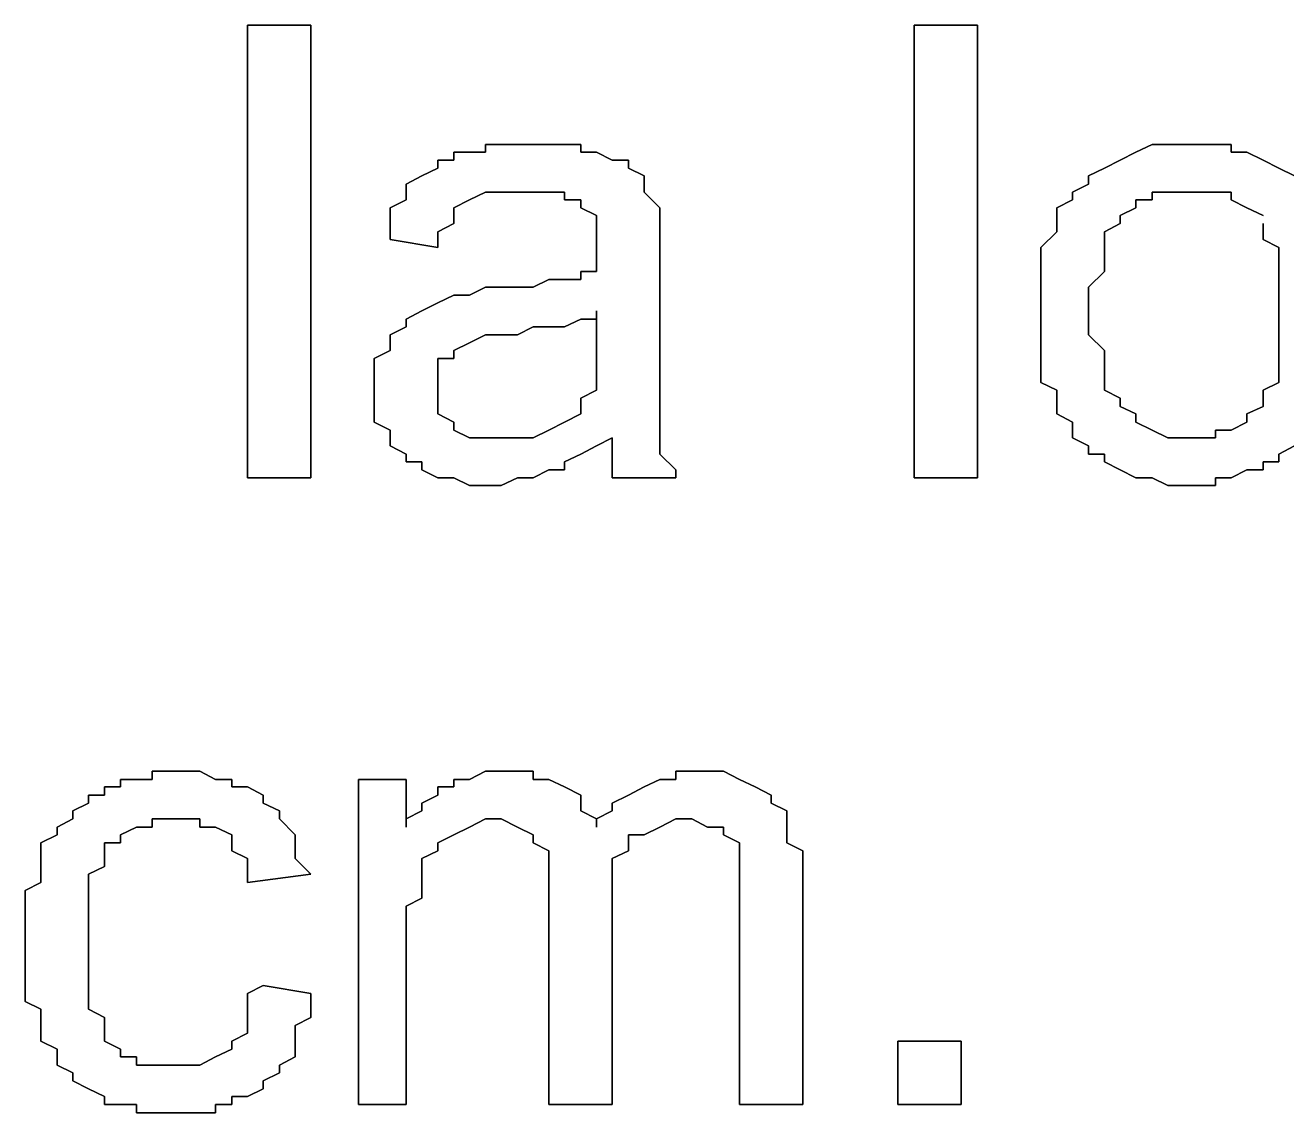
# Model space of a CAD drawing. Header units: metres. Extents: x 2.9 to 42.8, y 1.7 to 28.7.
# Drawn here: x 39.7263 to 40.0067, y 17.3972 to 17.6389 of the extents above; entities that cross this region are included whole.
import ezdxf

# ---------------------------------------------------------------- set-up
doc = ezdxf.new("R2010")
doc.units = ezdxf.units.M
doc.layers.add('GRIS', color=8, linetype='Continuous')

msp = doc.modelspace()

# ---------------------------------------------------------------- linework, layer by layer
at = {"layer": 'GRIS', "lineweight": -3}
for points in [[(39.7898, 17.6389), (39.7757, 17.6389), (39.7898, 17.6389)], [(39.7757, 17.6389), (39.7757, 17.5383), (39.7757, 17.6389)], [(39.7898, 17.5383), (39.7898, 17.6389), (39.7898, 17.5383)], [(39.938, 17.6389), (39.9239, 17.6389), (39.938, 17.6389)], [(39.9239, 17.6389), (39.9239, 17.5383), (39.9239, 17.6389)], [(39.938, 17.5383), (39.938, 17.6389), (39.938, 17.5383)], [(39.8321, 17.6124), (39.8286, 17.6124), (39.8321, 17.6124)], [(39.8286, 17.6124), (39.8286, 17.6107), (39.8286, 17.6124)], [(39.8357, 17.6124), (39.8321, 17.6124), (39.8357, 17.6124)], [(39.8392, 17.6124), (39.8357, 17.6124), (39.8392, 17.6124)], [(39.8427, 17.6124), (39.8392, 17.6124), (39.8427, 17.6124)], [(39.8462, 17.6124), (39.8427, 17.6124), (39.8462, 17.6124)], [(39.8498, 17.6124), (39.8462, 17.6124), (39.8498, 17.6124)], [(39.8498, 17.6107), (39.8498, 17.6124), (39.8498, 17.6107)], [(39.9768, 17.6124), (39.9732, 17.6107), (39.9768, 17.6124)], [(39.9803, 17.6124), (39.9768, 17.6124), (39.9803, 17.6124)], [(39.9838, 17.6124), (39.9803, 17.6124), (39.9838, 17.6124)], [(39.9874, 17.6124), (39.9838, 17.6124), (39.9874, 17.6124)], [(39.9909, 17.6124), (39.9874, 17.6124), (39.9909, 17.6124)], [(39.9944, 17.6124), (39.9909, 17.6124), (39.9944, 17.6124)], [(39.9944, 17.6107), (39.9944, 17.6124), (39.9944, 17.6107)], [(39.8251, 17.6107), (39.8216, 17.6107), (39.8251, 17.6107)], [(39.8216, 17.6107), (39.8216, 17.6089), (39.8216, 17.6107)], [(39.8286, 17.6107), (39.8251, 17.6107), (39.8286, 17.6107)], [(39.8533, 17.6107), (39.8498, 17.6107), (39.8533, 17.6107)], [(39.8568, 17.6089), (39.8533, 17.6107), (39.8568, 17.6089)], [(39.9732, 17.6107), (39.9697, 17.6089), (39.9732, 17.6107)], [(39.9979, 17.6107), (39.9944, 17.6107), (39.9979, 17.6107)], [(40.0015, 17.6089), (39.9979, 17.6107), (40.0015, 17.6089)], [(39.818, 17.6071), (39.8145, 17.6054), (39.818, 17.6071)], [(39.8216, 17.6089), (39.818, 17.6089), (39.8216, 17.6089)], [(39.818, 17.6089), (39.818, 17.6071), (39.818, 17.6089)], [(39.8604, 17.6089), (39.8568, 17.6089), (39.8604, 17.6089)], [(39.8604, 17.6071), (39.8604, 17.6089), (39.8604, 17.6071)], [(39.8639, 17.6054), (39.8604, 17.6071), (39.8639, 17.6054)], [(39.9662, 17.6071), (39.9627, 17.6054), (39.9662, 17.6071)], [(39.9697, 17.6089), (39.9662, 17.6071), (39.9697, 17.6089)], [(40.005, 17.6071), (40.0015, 17.6089), (40.005, 17.6071)], [(40.0085, 17.6054), (40.005, 17.6071), (40.0085, 17.6054)], [(39.8145, 17.6054), (39.811, 17.6036), (39.8145, 17.6054)], [(39.8639, 17.6036), (39.8639, 17.6054), (39.8639, 17.6036)], [(39.9627, 17.6054), (39.9627, 17.6036), (39.9627, 17.6054)], [(39.811, 17.6036), (39.811, 17.6018), (39.811, 17.6036)], [(39.811, 17.6018), (39.811, 17.6001), (39.811, 17.6018)], [(39.8251, 17.6001), (39.8286, 17.6018), (39.8251, 17.6001)], [(39.8286, 17.6018), (39.8321, 17.6018), (39.8286, 17.6018)], [(39.8321, 17.6018), (39.8357, 17.6018), (39.8321, 17.6018)], [(39.8357, 17.6018), (39.8392, 17.6018), (39.8357, 17.6018)], [(39.8392, 17.6018), (39.8427, 17.6018), (39.8392, 17.6018)], [(39.8427, 17.6018), (39.8462, 17.6018), (39.8427, 17.6018)], [(39.8462, 17.6018), (39.8462, 17.6001), (39.8462, 17.6018)], [(39.8639, 17.6018), (39.8639, 17.6036), (39.8639, 17.6018)], [(39.8674, 17.5983), (39.8639, 17.6018), (39.8674, 17.5983)], [(39.9627, 17.6036), (39.9591, 17.6018), (39.9627, 17.6036)], [(39.9591, 17.6018), (39.9591, 17.6001), (39.9591, 17.6018)], [(39.9768, 17.6001), (39.9768, 17.6018), (39.9768, 17.6001)], [(39.9768, 17.6018), (39.9803, 17.6018), (39.9768, 17.6018)], [(39.9803, 17.6018), (39.9838, 17.6018), (39.9803, 17.6018)], [(39.9838, 17.6018), (39.9874, 17.6018), (39.9838, 17.6018)], [(39.9874, 17.6018), (39.9909, 17.6018), (39.9874, 17.6018)], [(39.9909, 17.6018), (39.9944, 17.6018), (39.9909, 17.6018)], [(39.9944, 17.6018), (39.9944, 17.6001), (39.9944, 17.6018)], [(39.811, 17.6001), (39.8074, 17.5983), (39.811, 17.6001)], [(39.8074, 17.5983), (39.8074, 17.5948), (39.8074, 17.5983)], [(39.8216, 17.5983), (39.8251, 17.6001), (39.8216, 17.5983)], [(39.8216, 17.5966), (39.8216, 17.5983), (39.8216, 17.5966)], [(39.8462, 17.6001), (39.8498, 17.6001), (39.8462, 17.6001)], [(39.8498, 17.6001), (39.8498, 17.5983), (39.8498, 17.6001)], [(39.8498, 17.5983), (39.8533, 17.5966), (39.8498, 17.5983)], [(39.8674, 17.5966), (39.8674, 17.5983), (39.8674, 17.5966)], [(39.9591, 17.6001), (39.9556, 17.5983), (39.9591, 17.6001)], [(39.9556, 17.5983), (39.9556, 17.5966), (39.9556, 17.5983)], [(39.9697, 17.5966), (39.9732, 17.5983), (39.9697, 17.5966)], [(39.9732, 17.5983), (39.9732, 17.6001), (39.9732, 17.5983)], [(39.9732, 17.6001), (39.9768, 17.6001), (39.9732, 17.6001)], [(39.9944, 17.6001), (39.9979, 17.5983), (39.9944, 17.6001)], [(39.9979, 17.5983), (40.0015, 17.5966), (39.9979, 17.5983)], [(39.8216, 17.5948), (39.8216, 17.5966), (39.8216, 17.5948)], [(39.8533, 17.5966), (39.8533, 17.5948), (39.8533, 17.5966)], [(39.8674, 17.5948), (39.8674, 17.5966), (39.8674, 17.5948)], [(39.9556, 17.5966), (39.9556, 17.5948), (39.9556, 17.5966)], [(39.9697, 17.5948), (39.9697, 17.5966), (39.9697, 17.5948)], [(39.8074, 17.5948), (39.8074, 17.593), (39.8074, 17.5948)], [(39.8074, 17.593), (39.8074, 17.5913), (39.8074, 17.593)], [(39.818, 17.593), (39.8216, 17.5948), (39.818, 17.593)], [(39.818, 17.5895), (39.818, 17.593), (39.818, 17.5895)], [(39.8533, 17.5948), (39.8533, 17.593), (39.8533, 17.5948)], [(39.8533, 17.593), (39.8533, 17.5913), (39.8533, 17.593)], [(39.8674, 17.593), (39.8674, 17.5948), (39.8674, 17.593)], [(39.8674, 17.5913), (39.8674, 17.593), (39.8674, 17.5913)], [(39.9556, 17.593), (39.9521, 17.5895), (39.9556, 17.593)], [(39.9556, 17.5948), (39.9556, 17.593), (39.9556, 17.5948)], [(39.9662, 17.593), (39.9697, 17.5948), (39.9662, 17.593)], [(39.9662, 17.5913), (39.9662, 17.593), (39.9662, 17.5913)], [(40.0015, 17.5948), (40.0015, 17.593), (40.0015, 17.5948)], [(40.0015, 17.593), (40.0015, 17.5913), (40.0015, 17.593)], [(39.8074, 17.5913), (39.818, 17.5895), (39.8074, 17.5913)], [(39.8533, 17.5913), (39.8533, 17.5877), (39.8533, 17.5913)], [(39.8674, 17.5877), (39.8674, 17.5913), (39.8674, 17.5877)], [(39.9662, 17.5877), (39.9662, 17.5913), (39.9662, 17.5877)], [(40.0015, 17.5913), (40.005, 17.5895), (40.0015, 17.5913)], [(39.8533, 17.5877), (39.8533, 17.5842), (39.8533, 17.5877)], [(39.8674, 17.586), (39.8674, 17.5877), (39.8674, 17.586)], [(39.9521, 17.5895), (39.9521, 17.5877), (39.9521, 17.5895)], [(39.9521, 17.5877), (39.9521, 17.586), (39.9521, 17.5877)], [(39.9662, 17.586), (39.9662, 17.5877), (39.9662, 17.586)], [(40.005, 17.5895), (40.005, 17.5877), (40.005, 17.5895)], [(40.005, 17.5877), (40.005, 17.586), (40.005, 17.5877)], [(39.8674, 17.5683), (39.8674, 17.586), (39.8674, 17.5683)], [(39.9521, 17.586), (39.9521, 17.5824), (39.9521, 17.586)], [(39.9662, 17.5842), (39.9662, 17.586), (39.9662, 17.5842)], [(40.005, 17.586), (40.005, 17.5842), (40.005, 17.586)], [(39.8427, 17.5824), (39.8392, 17.5807), (39.8427, 17.5824)], [(39.8462, 17.5824), (39.8427, 17.5824), (39.8462, 17.5824)], [(39.8498, 17.5824), (39.8462, 17.5824), (39.8498, 17.5824)], [(39.8533, 17.5842), (39.8498, 17.5842), (39.8533, 17.5842)], [(39.8498, 17.5842), (39.8498, 17.5824), (39.8498, 17.5842)], [(39.9521, 17.5824), (39.9521, 17.5807), (39.9521, 17.5824)], [(39.9627, 17.5807), (39.9662, 17.5842), (39.9627, 17.5807)], [(40.005, 17.5842), (40.005, 17.5807), (40.005, 17.5842)], [(39.8216, 17.5789), (39.818, 17.5772), (39.8216, 17.5789)], [(39.8251, 17.5789), (39.8216, 17.5789), (39.8251, 17.5789)], [(39.8286, 17.5807), (39.8251, 17.5789), (39.8286, 17.5807)], [(39.8321, 17.5807), (39.8286, 17.5807), (39.8321, 17.5807)], [(39.8357, 17.5807), (39.8321, 17.5807), (39.8357, 17.5807)], [(39.8392, 17.5807), (39.8357, 17.5807), (39.8392, 17.5807)], [(39.9521, 17.5807), (39.9521, 17.5772), (39.9521, 17.5807)], [(39.9627, 17.5789), (39.9627, 17.5807), (39.9627, 17.5789)], [(39.9627, 17.5754), (39.9627, 17.5789), (39.9627, 17.5754)], [(40.005, 17.5807), (40.005, 17.5789), (40.005, 17.5807)], [(40.005, 17.5789), (40.005, 17.5754), (40.005, 17.5789)], [(39.818, 17.5772), (39.8145, 17.5754), (39.818, 17.5772)], [(39.9521, 17.5772), (39.9521, 17.5754), (39.9521, 17.5772)], [(39.8145, 17.5754), (39.811, 17.5736), (39.8145, 17.5754)], [(39.811, 17.5736), (39.811, 17.5719), (39.811, 17.5736)], [(39.8462, 17.5719), (39.8498, 17.5736), (39.8462, 17.5719)], [(39.8498, 17.5736), (39.8533, 17.5736), (39.8498, 17.5736)], [(39.8533, 17.5754), (39.8533, 17.5701), (39.8533, 17.5754)], [(39.8533, 17.5736), (39.8533, 17.5754), (39.8533, 17.5736)], [(39.9521, 17.5754), (39.9521, 17.5719), (39.9521, 17.5754)], [(39.9627, 17.5719), (39.9627, 17.5754), (39.9627, 17.5719)], [(40.005, 17.5754), (40.005, 17.5736), (40.005, 17.5754)], [(40.005, 17.5736), (40.005, 17.5719), (40.005, 17.5736)], [(39.811, 17.5719), (39.8074, 17.5701), (39.811, 17.5719)], [(39.8357, 17.5701), (39.8392, 17.5719), (39.8357, 17.5701)], [(39.8392, 17.5719), (39.8427, 17.5719), (39.8392, 17.5719)], [(39.8427, 17.5719), (39.8462, 17.5719), (39.8427, 17.5719)], [(39.9521, 17.5719), (39.9521, 17.5701), (39.9521, 17.5719)], [(39.9627, 17.5701), (39.9627, 17.5719), (39.9627, 17.5701)], [(40.005, 17.5719), (40.005, 17.5683), (40.005, 17.5719)], [(39.8074, 17.5701), (39.8074, 17.5683), (39.8074, 17.5701)], [(39.8074, 17.5683), (39.8074, 17.5666), (39.8074, 17.5683)], [(39.8216, 17.5666), (39.8251, 17.5683), (39.8216, 17.5666)], [(39.8251, 17.5683), (39.8286, 17.5701), (39.8251, 17.5683)], [(39.8286, 17.5701), (39.8321, 17.5701), (39.8286, 17.5701)], [(39.8321, 17.5701), (39.8357, 17.5701), (39.8321, 17.5701)], [(39.8533, 17.5701), (39.8533, 17.5666), (39.8533, 17.5701)], [(39.8674, 17.5648), (39.8674, 17.5683), (39.8674, 17.5648)], [(39.9521, 17.5701), (39.9521, 17.5666), (39.9521, 17.5701)], [(39.9662, 17.5666), (39.9627, 17.5701), (39.9662, 17.5666)], [(40.005, 17.5683), (40.005, 17.5666), (40.005, 17.5683)], [(39.8074, 17.5666), (39.8039, 17.5648), (39.8074, 17.5666)], [(39.8039, 17.5648), (39.8039, 17.563), (39.8039, 17.5648)], [(39.818, 17.5613), (39.818, 17.5648), (39.818, 17.5613)], [(39.818, 17.5648), (39.8216, 17.5648), (39.818, 17.5648)], [(39.8216, 17.5648), (39.8216, 17.5666), (39.8216, 17.5648)], [(39.8533, 17.5666), (39.8533, 17.5648), (39.8533, 17.5666)], [(39.8533, 17.5648), (39.8533, 17.5613), (39.8533, 17.5648)], [(39.8674, 17.5613), (39.8674, 17.5648), (39.8674, 17.5613)], [(39.9521, 17.5666), (39.9521, 17.5648), (39.9521, 17.5666)], [(39.9521, 17.5648), (39.9521, 17.563), (39.9521, 17.5648)], [(39.9662, 17.5648), (39.9662, 17.5666), (39.9662, 17.5648)], [(39.9662, 17.5613), (39.9662, 17.5648), (39.9662, 17.5613)], [(40.005, 17.5666), (40.005, 17.563), (40.005, 17.5666)], [(39.8039, 17.563), (39.8039, 17.5595), (39.8039, 17.563)], [(39.9521, 17.563), (39.9521, 17.5595), (39.9521, 17.563)], [(40.005, 17.563), (40.005, 17.5613), (40.005, 17.563)], [(39.8039, 17.5595), (39.8039, 17.5578), (39.8039, 17.5595)], [(39.818, 17.5595), (39.818, 17.5613), (39.818, 17.5595)], [(39.818, 17.5578), (39.818, 17.5595), (39.818, 17.5578)], [(39.8533, 17.5613), (39.8533, 17.5595), (39.8533, 17.5613)], [(39.8533, 17.5595), (39.8533, 17.5578), (39.8533, 17.5595)], [(39.8674, 17.5595), (39.8674, 17.5613), (39.8674, 17.5595)], [(39.8674, 17.556), (39.8674, 17.5595), (39.8674, 17.556)], [(39.9521, 17.5595), (39.9556, 17.5578), (39.9521, 17.5595)], [(39.9662, 17.5595), (39.9662, 17.5613), (39.9662, 17.5595)], [(39.9662, 17.5578), (39.9662, 17.5595), (39.9662, 17.5578)], [(40.005, 17.5595), (40.0015, 17.5578), (40.005, 17.5595)], [(40.005, 17.5613), (40.005, 17.5595), (40.005, 17.5613)], [(39.8039, 17.5578), (39.8039, 17.5542), (39.8039, 17.5578)], [(39.818, 17.556), (39.818, 17.5578), (39.818, 17.556)], [(39.8533, 17.5578), (39.8498, 17.556), (39.8533, 17.5578)], [(39.9556, 17.5578), (39.9556, 17.556), (39.9556, 17.5578)], [(39.9697, 17.556), (39.9662, 17.5578), (39.9697, 17.556)], [(40.0015, 17.5578), (40.0015, 17.556), (40.0015, 17.5578)], [(39.8039, 17.5542), (39.8039, 17.5525), (39.8039, 17.5542)], [(39.818, 17.5542), (39.818, 17.556), (39.818, 17.5542)], [(39.818, 17.5525), (39.818, 17.5542), (39.818, 17.5525)], [(39.8498, 17.556), (39.8498, 17.5542), (39.8498, 17.556)], [(39.8498, 17.5542), (39.8498, 17.5525), (39.8498, 17.5542)], [(39.8674, 17.5542), (39.8674, 17.556), (39.8674, 17.5542)], [(39.8674, 17.5525), (39.8674, 17.5542), (39.8674, 17.5525)], [(39.9556, 17.556), (39.9556, 17.5542), (39.9556, 17.556)], [(39.9556, 17.5542), (39.9556, 17.5525), (39.9556, 17.5542)], [(39.9697, 17.5542), (39.9697, 17.556), (39.9697, 17.5542)], [(39.9732, 17.5525), (39.9697, 17.5542), (39.9732, 17.5525)], [(40.0015, 17.5542), (39.9979, 17.5525), (40.0015, 17.5542)], [(40.0015, 17.556), (40.0015, 17.5542), (40.0015, 17.556)], [(39.8039, 17.5525), (39.8039, 17.5507), (39.8039, 17.5525)], [(39.8039, 17.5507), (39.8074, 17.5489), (39.8039, 17.5507)], [(39.8216, 17.5507), (39.818, 17.5525), (39.8216, 17.5507)], [(39.8216, 17.5489), (39.8216, 17.5507), (39.8216, 17.5489)], [(39.8462, 17.5507), (39.8427, 17.5489), (39.8462, 17.5507)], [(39.8498, 17.5525), (39.8462, 17.5507), (39.8498, 17.5525)], [(39.8674, 17.5507), (39.8674, 17.5525), (39.8674, 17.5507)], [(39.8674, 17.5489), (39.8674, 17.5507), (39.8674, 17.5489)], [(39.9556, 17.5525), (39.9591, 17.5507), (39.9556, 17.5525)], [(39.9591, 17.5507), (39.9591, 17.5489), (39.9591, 17.5507)], [(39.9732, 17.5507), (39.9732, 17.5525), (39.9732, 17.5507)], [(39.9768, 17.5489), (39.9732, 17.5507), (39.9768, 17.5489)], [(39.9979, 17.5507), (39.9944, 17.5489), (39.9979, 17.5507)], [(39.9979, 17.5525), (39.9979, 17.5507), (39.9979, 17.5525)], [(39.8074, 17.5489), (39.8074, 17.5472), (39.8074, 17.5489)], [(39.8251, 17.5472), (39.8216, 17.5489), (39.8251, 17.5472)], [(39.8427, 17.5489), (39.8392, 17.5472), (39.8427, 17.5489)], [(39.8674, 17.5472), (39.8674, 17.5489), (39.8674, 17.5472)], [(39.9591, 17.5489), (39.9591, 17.5472), (39.9591, 17.5489)], [(39.9803, 17.5472), (39.9768, 17.5489), (39.9803, 17.5472)], [(39.9944, 17.5489), (39.9909, 17.5489), (39.9944, 17.5489)], [(39.9909, 17.5489), (39.9909, 17.5472), (39.9909, 17.5489)], [(39.8074, 17.5472), (39.8074, 17.5454), (39.8074, 17.5472)], [(39.8074, 17.5454), (39.811, 17.5436), (39.8074, 17.5454)], [(39.8286, 17.5472), (39.8251, 17.5472), (39.8286, 17.5472)], [(39.8321, 17.5472), (39.8286, 17.5472), (39.8321, 17.5472)], [(39.8357, 17.5472), (39.8321, 17.5472), (39.8357, 17.5472)], [(39.8392, 17.5472), (39.8357, 17.5472), (39.8392, 17.5472)], [(39.8498, 17.5436), (39.8533, 17.5454), (39.8498, 17.5436)], [(39.8533, 17.5454), (39.8568, 17.5472), (39.8533, 17.5454)], [(39.8568, 17.5472), (39.8568, 17.5454), (39.8568, 17.5472)], [(39.8568, 17.5454), (39.8568, 17.5436), (39.8568, 17.5454)], [(39.8674, 17.5454), (39.8674, 17.5472), (39.8674, 17.5454)], [(39.8674, 17.5436), (39.8674, 17.5454), (39.8674, 17.5436)], [(39.9591, 17.5472), (39.9627, 17.5454), (39.9591, 17.5472)], [(39.9627, 17.5454), (39.9627, 17.5436), (39.9627, 17.5454)], [(39.9838, 17.5472), (39.9803, 17.5472), (39.9838, 17.5472)], [(39.9874, 17.5472), (39.9838, 17.5472), (39.9874, 17.5472)], [(39.9909, 17.5472), (39.9874, 17.5472), (39.9909, 17.5472)], [(40.005, 17.5436), (40.0085, 17.5454), (40.005, 17.5436)], [(39.811, 17.5436), (39.811, 17.5419), (39.811, 17.5436)], [(39.8462, 17.5419), (39.8498, 17.5436), (39.8462, 17.5419)], [(39.8568, 17.5436), (39.8568, 17.5401), (39.8568, 17.5436)], [(39.8709, 17.5401), (39.8674, 17.5436), (39.8709, 17.5401)], [(39.9627, 17.5436), (39.9662, 17.5436), (39.9627, 17.5436)], [(39.9662, 17.5436), (39.9662, 17.5419), (39.9662, 17.5436)], [(40.005, 17.5419), (40.005, 17.5436), (40.005, 17.5419)], [(39.811, 17.5419), (39.8145, 17.5419), (39.811, 17.5419)], [(39.8145, 17.5419), (39.8145, 17.5401), (39.8145, 17.5419)], [(39.8145, 17.5401), (39.818, 17.5383), (39.8145, 17.5401)], [(39.8392, 17.5383), (39.8427, 17.5401), (39.8392, 17.5383)], [(39.8427, 17.5401), (39.8462, 17.5401), (39.8427, 17.5401)], [(39.8462, 17.5401), (39.8462, 17.5419), (39.8462, 17.5401)], [(39.8568, 17.5401), (39.8568, 17.5383), (39.8568, 17.5401)], [(39.8709, 17.5383), (39.8709, 17.5401), (39.8709, 17.5383)], [(39.9662, 17.5419), (39.9697, 17.5401), (39.9662, 17.5419)], [(39.9697, 17.5401), (39.9732, 17.5383), (39.9697, 17.5401)], [(39.9944, 17.5383), (39.9979, 17.5401), (39.9944, 17.5383)], [(39.9979, 17.5401), (40.0015, 17.5401), (39.9979, 17.5401)], [(40.0015, 17.5401), (40.0015, 17.5419), (40.0015, 17.5401)], [(40.0015, 17.5419), (40.005, 17.5419), (40.0015, 17.5419)], [(39.7757, 17.5383), (39.7898, 17.5383), (39.7757, 17.5383)], [(39.818, 17.5383), (39.8216, 17.5383), (39.818, 17.5383)], [(39.8216, 17.5383), (39.8251, 17.5366), (39.8216, 17.5383)], [(39.8251, 17.5366), (39.8286, 17.5366), (39.8251, 17.5366)], [(39.8286, 17.5366), (39.8321, 17.5366), (39.8286, 17.5366)], [(39.8321, 17.5366), (39.8357, 17.5383), (39.8321, 17.5366)], [(39.8357, 17.5383), (39.8392, 17.5383), (39.8357, 17.5383)], [(39.8568, 17.5383), (39.8709, 17.5383), (39.8568, 17.5383)], [(39.9239, 17.5383), (39.938, 17.5383), (39.9239, 17.5383)], [(39.9732, 17.5383), (39.9768, 17.5383), (39.9732, 17.5383)], [(39.9768, 17.5383), (39.9803, 17.5366), (39.9768, 17.5383)], [(39.9803, 17.5366), (39.9838, 17.5366), (39.9803, 17.5366)], [(39.9838, 17.5366), (39.9874, 17.5366), (39.9838, 17.5366)], [(39.9874, 17.5366), (39.9909, 17.5366), (39.9874, 17.5366)], [(39.9909, 17.5366), (39.9909, 17.5383), (39.9909, 17.5366)], [(39.9909, 17.5383), (39.9944, 17.5383), (39.9909, 17.5383)], [(39.7581, 17.4731), (39.7545, 17.4731), (39.7581, 17.4731)], [(39.7545, 17.4731), (39.7545, 17.4713), (39.7545, 17.4731)], [(39.7616, 17.4731), (39.7581, 17.4731), (39.7616, 17.4731)], [(39.7651, 17.4731), (39.7616, 17.4731), (39.7651, 17.4731)], [(39.7686, 17.4713), (39.7651, 17.4731), (39.7686, 17.4713)], [(39.8286, 17.4731), (39.8251, 17.4713), (39.8286, 17.4731)], [(39.8321, 17.4731), (39.8286, 17.4731), (39.8321, 17.4731)], [(39.8357, 17.4731), (39.8321, 17.4731), (39.8357, 17.4731)], [(39.8392, 17.4731), (39.8357, 17.4731), (39.8392, 17.4731)], [(39.8392, 17.4713), (39.8392, 17.4731), (39.8392, 17.4713)], [(39.8745, 17.4731), (39.8709, 17.4731), (39.8745, 17.4731)], [(39.8709, 17.4731), (39.8709, 17.4713), (39.8709, 17.4731)], [(39.878, 17.4731), (39.8745, 17.4731), (39.878, 17.4731)], [(39.8815, 17.4731), (39.878, 17.4731), (39.8815, 17.4731)], [(39.8851, 17.4713), (39.8815, 17.4731), (39.8851, 17.4713)], [(39.7475, 17.4696), (39.7439, 17.4696), (39.7475, 17.4696)], [(39.7439, 17.4696), (39.7439, 17.4678), (39.7439, 17.4696)], [(39.751, 17.4713), (39.7475, 17.4713), (39.751, 17.4713)], [(39.7475, 17.4713), (39.7475, 17.4696), (39.7475, 17.4713)], [(39.7545, 17.4713), (39.751, 17.4713), (39.7545, 17.4713)], [(39.7722, 17.4713), (39.7686, 17.4713), (39.7722, 17.4713)], [(39.7722, 17.4696), (39.7722, 17.4713), (39.7722, 17.4696)], [(39.7757, 17.4696), (39.7722, 17.4696), (39.7757, 17.4696)], [(39.7792, 17.4678), (39.7757, 17.4696), (39.7792, 17.4678)], [(39.811, 17.4713), (39.8004, 17.4713), (39.811, 17.4713)], [(39.8004, 17.4713), (39.8004, 17.399), (39.8004, 17.4713)], [(39.811, 17.4607), (39.811, 17.4713), (39.811, 17.4607)], [(39.8216, 17.4696), (39.818, 17.4696), (39.8216, 17.4696)], [(39.818, 17.4696), (39.818, 17.4678), (39.818, 17.4696)], [(39.8251, 17.4713), (39.8216, 17.4713), (39.8251, 17.4713)], [(39.8216, 17.4713), (39.8216, 17.4696), (39.8216, 17.4713)], [(39.8427, 17.4713), (39.8392, 17.4713), (39.8427, 17.4713)], [(39.8462, 17.4696), (39.8427, 17.4713), (39.8462, 17.4696)], [(39.8498, 17.4678), (39.8462, 17.4696), (39.8498, 17.4678)], [(39.8639, 17.4696), (39.8604, 17.4678), (39.8639, 17.4696)], [(39.8674, 17.4713), (39.8639, 17.4696), (39.8674, 17.4713)], [(39.8709, 17.4713), (39.8674, 17.4713), (39.8709, 17.4713)], [(39.8886, 17.4696), (39.8851, 17.4713), (39.8886, 17.4696)], [(39.8921, 17.4678), (39.8886, 17.4696), (39.8921, 17.4678)], [(39.7439, 17.4678), (39.7404, 17.4678), (39.7439, 17.4678)], [(39.7404, 17.4678), (39.7404, 17.466), (39.7404, 17.4678)], [(39.7792, 17.466), (39.7792, 17.4678), (39.7792, 17.466)], [(39.818, 17.4678), (39.8145, 17.466), (39.818, 17.4678)], [(39.8498, 17.466), (39.8498, 17.4678), (39.8498, 17.466)], [(39.8604, 17.4678), (39.8568, 17.466), (39.8604, 17.4678)], [(39.8921, 17.466), (39.8921, 17.4678), (39.8921, 17.466)], [(39.7404, 17.466), (39.7369, 17.4643), (39.7404, 17.466)], [(39.7369, 17.4643), (39.7369, 17.4625), (39.7369, 17.4643)], [(39.7828, 17.4643), (39.7792, 17.466), (39.7828, 17.4643)], [(39.7828, 17.4625), (39.7828, 17.4643), (39.7828, 17.4625)], [(39.8145, 17.4643), (39.811, 17.4625), (39.8145, 17.4643)], [(39.8145, 17.466), (39.8145, 17.4643), (39.8145, 17.466)], [(39.8498, 17.4643), (39.8498, 17.466), (39.8498, 17.4643)], [(39.8533, 17.4625), (39.8498, 17.4643), (39.8533, 17.4625)], [(39.8568, 17.4643), (39.8533, 17.4625), (39.8568, 17.4643)], [(39.8568, 17.466), (39.8568, 17.4643), (39.8568, 17.466)], [(39.8956, 17.4643), (39.8921, 17.466), (39.8956, 17.4643)], [(39.8956, 17.4607), (39.8956, 17.4643), (39.8956, 17.4607)], [(39.7369, 17.4625), (39.7334, 17.4607), (39.7369, 17.4625)], [(39.7545, 17.4607), (39.7545, 17.4625), (39.7545, 17.4607)], [(39.7545, 17.4625), (39.7581, 17.4625), (39.7545, 17.4625)], [(39.7581, 17.4625), (39.7616, 17.4625), (39.7581, 17.4625)], [(39.7616, 17.4625), (39.7651, 17.4625), (39.7616, 17.4625)], [(39.7651, 17.4625), (39.7651, 17.4607), (39.7651, 17.4625)], [(39.7863, 17.459), (39.7828, 17.4625), (39.7863, 17.459)], [(39.811, 17.4625), (39.811, 17.4607), (39.811, 17.4625)], [(39.8251, 17.4607), (39.8286, 17.4625), (39.8251, 17.4607)], [(39.8286, 17.4625), (39.8321, 17.4625), (39.8286, 17.4625)], [(39.8321, 17.4625), (39.8357, 17.4607), (39.8321, 17.4625)], [(39.8533, 17.4625), (39.8533, 17.4607), (39.8533, 17.4625)], [(39.8533, 17.4607), (39.8533, 17.4625), (39.8533, 17.4607)], [(39.8674, 17.4607), (39.8709, 17.4625), (39.8674, 17.4607)], [(39.8709, 17.4625), (39.8745, 17.4625), (39.8709, 17.4625)], [(39.8745, 17.4625), (39.878, 17.4607), (39.8745, 17.4625)], [(39.7334, 17.459), (39.7298, 17.4572), (39.7334, 17.459)], [(39.7334, 17.4607), (39.7334, 17.459), (39.7334, 17.4607)], [(39.7475, 17.459), (39.751, 17.4607), (39.7475, 17.459)], [(39.7475, 17.4572), (39.7475, 17.459), (39.7475, 17.4572)], [(39.751, 17.4607), (39.7545, 17.4607), (39.751, 17.4607)], [(39.7651, 17.4607), (39.7686, 17.4607), (39.7651, 17.4607)], [(39.7686, 17.4607), (39.7722, 17.459), (39.7686, 17.4607)], [(39.7722, 17.459), (39.7722, 17.4572), (39.7722, 17.459)], [(39.7863, 17.4572), (39.7863, 17.459), (39.7863, 17.4572)], [(39.818, 17.4572), (39.8216, 17.459), (39.818, 17.4572)], [(39.8216, 17.459), (39.8251, 17.4607), (39.8216, 17.459)], [(39.8357, 17.4607), (39.8392, 17.459), (39.8357, 17.4607)], [(39.8392, 17.459), (39.8392, 17.4572), (39.8392, 17.459)], [(39.8604, 17.4572), (39.8604, 17.459), (39.8604, 17.4572)], [(39.8604, 17.459), (39.8639, 17.459), (39.8604, 17.459)], [(39.8639, 17.459), (39.8674, 17.4607), (39.8639, 17.459)], [(39.878, 17.4607), (39.8815, 17.4607), (39.878, 17.4607)], [(39.8815, 17.4607), (39.8815, 17.459), (39.8815, 17.4607)], [(39.8815, 17.459), (39.8851, 17.4572), (39.8815, 17.459)], [(39.8956, 17.459), (39.8956, 17.4607), (39.8956, 17.459)], [(39.8956, 17.4572), (39.8956, 17.459), (39.8956, 17.4572)], [(39.7298, 17.4572), (39.7298, 17.4554), (39.7298, 17.4572)], [(39.7298, 17.4554), (39.7298, 17.4537), (39.7298, 17.4554)], [(39.7439, 17.4554), (39.7439, 17.4572), (39.7439, 17.4554)], [(39.7439, 17.4572), (39.7475, 17.4572), (39.7439, 17.4572)], [(39.7439, 17.4537), (39.7439, 17.4554), (39.7439, 17.4537)], [(39.7722, 17.4572), (39.7722, 17.4554), (39.7722, 17.4572)], [(39.7722, 17.4554), (39.7757, 17.4537), (39.7722, 17.4554)], [(39.7863, 17.4554), (39.7863, 17.4572), (39.7863, 17.4554)], [(39.7863, 17.4537), (39.7863, 17.4554), (39.7863, 17.4537)], [(39.8145, 17.4537), (39.818, 17.4554), (39.8145, 17.4537)], [(39.818, 17.4554), (39.818, 17.4572), (39.818, 17.4554)], [(39.8392, 17.4572), (39.8427, 17.4554), (39.8392, 17.4572)], [(39.8427, 17.4554), (39.8427, 17.4537), (39.8427, 17.4554)], [(39.8568, 17.4537), (39.8604, 17.4554), (39.8568, 17.4537)], [(39.8604, 17.4554), (39.8604, 17.4572), (39.8604, 17.4554)], [(39.8851, 17.4572), (39.8851, 17.4554), (39.8851, 17.4572)], [(39.8851, 17.4554), (39.8851, 17.4537), (39.8851, 17.4554)], [(39.8992, 17.4554), (39.8956, 17.4572), (39.8992, 17.4554)], [(39.8992, 17.4519), (39.8992, 17.4554), (39.8992, 17.4519)], [(39.7298, 17.4537), (39.7298, 17.4519), (39.7298, 17.4537)], [(39.7439, 17.4519), (39.7439, 17.4537), (39.7439, 17.4519)], [(39.7757, 17.4537), (39.7757, 17.4502), (39.7757, 17.4537)], [(39.7898, 17.4502), (39.7863, 17.4537), (39.7898, 17.4502)], [(39.8145, 17.4519), (39.8145, 17.4537), (39.8145, 17.4519)], [(39.8427, 17.4537), (39.8427, 17.4519), (39.8427, 17.4537)], [(39.8568, 17.4519), (39.8568, 17.4537), (39.8568, 17.4519)], [(39.8851, 17.4537), (39.8851, 17.4519), (39.8851, 17.4537)], [(39.7298, 17.4519), (39.7298, 17.4484), (39.7298, 17.4519)], [(39.7404, 17.4502), (39.7439, 17.4519), (39.7404, 17.4502)], [(39.7404, 17.4484), (39.7404, 17.4502), (39.7404, 17.4484)], [(39.7757, 17.4502), (39.7757, 17.4484), (39.7757, 17.4502)], [(39.7757, 17.4484), (39.7898, 17.4502), (39.7757, 17.4484)], [(39.8145, 17.4502), (39.8145, 17.4519), (39.8145, 17.4502)], [(39.8145, 17.4484), (39.8145, 17.4502), (39.8145, 17.4484)], [(39.8427, 17.4519), (39.8427, 17.4484), (39.8427, 17.4519)], [(39.8568, 17.4502), (39.8568, 17.4519), (39.8568, 17.4502)], [(39.8568, 17.4466), (39.8568, 17.4502), (39.8568, 17.4466)], [(39.8851, 17.4519), (39.8851, 17.4502), (39.8851, 17.4519)], [(39.8851, 17.4502), (39.8851, 17.4466), (39.8851, 17.4502)], [(39.8992, 17.4502), (39.8992, 17.4519), (39.8992, 17.4502)], [(39.8992, 17.4484), (39.8992, 17.4502), (39.8992, 17.4484)], [(39.7298, 17.4484), (39.7263, 17.4466), (39.7298, 17.4484)], [(39.7404, 17.4466), (39.7404, 17.4484), (39.7404, 17.4466)], [(39.8145, 17.4449), (39.8145, 17.4484), (39.8145, 17.4449)], [(39.8427, 17.4484), (39.8427, 17.4449), (39.8427, 17.4484)], [(39.8992, 17.399), (39.8992, 17.4484), (39.8992, 17.399)], [(39.7263, 17.4466), (39.7263, 17.4449), (39.7263, 17.4466)], [(39.7263, 17.4449), (39.7263, 17.4431), (39.7263, 17.4449)], [(39.7404, 17.4449), (39.7404, 17.4466), (39.7404, 17.4449)], [(39.7404, 17.4413), (39.7404, 17.4449), (39.7404, 17.4413)], [(39.811, 17.4431), (39.8145, 17.4449), (39.811, 17.4431)], [(39.8427, 17.4449), (39.8427, 17.399), (39.8427, 17.4449)], [(39.8568, 17.4449), (39.8568, 17.4466), (39.8568, 17.4449)], [(39.8568, 17.4413), (39.8568, 17.4449), (39.8568, 17.4413)], [(39.8851, 17.4466), (39.8851, 17.4449), (39.8851, 17.4466)], [(39.8851, 17.4449), (39.8851, 17.399), (39.8851, 17.4449)], [(39.7263, 17.4431), (39.7263, 17.4396), (39.7263, 17.4431)], [(39.7404, 17.4396), (39.7404, 17.4413), (39.7404, 17.4396)], [(39.811, 17.4396), (39.811, 17.4431), (39.811, 17.4396)], [(39.8568, 17.399), (39.8568, 17.4413), (39.8568, 17.399)], [(39.7263, 17.4396), (39.7263, 17.4378), (39.7263, 17.4396)], [(39.7404, 17.436), (39.7404, 17.4396), (39.7404, 17.436)], [(39.811, 17.4378), (39.811, 17.4396), (39.811, 17.4378)], [(39.7263, 17.4378), (39.7263, 17.4343), (39.7263, 17.4378)], [(39.7404, 17.4343), (39.7404, 17.436), (39.7404, 17.4343)], [(39.811, 17.436), (39.811, 17.4378), (39.811, 17.436)], [(39.811, 17.399), (39.811, 17.436), (39.811, 17.399)], [(39.7263, 17.4343), (39.7263, 17.4325), (39.7263, 17.4343)], [(39.7404, 17.4325), (39.7404, 17.4343), (39.7404, 17.4325)], [(39.7263, 17.4325), (39.7263, 17.4308), (39.7263, 17.4325)], [(39.7263, 17.4308), (39.7263, 17.4272), (39.7263, 17.4308)], [(39.7404, 17.429), (39.7404, 17.4325), (39.7404, 17.429)], [(39.7263, 17.4272), (39.7263, 17.4255), (39.7263, 17.4272)], [(39.7404, 17.4272), (39.7404, 17.429), (39.7404, 17.4272)], [(39.7404, 17.4237), (39.7404, 17.4272), (39.7404, 17.4237)], [(39.7263, 17.4255), (39.7263, 17.4219), (39.7263, 17.4255)], [(39.7792, 17.4255), (39.7757, 17.4237), (39.7792, 17.4255)], [(39.7898, 17.4237), (39.7792, 17.4255), (39.7898, 17.4237)], [(39.7263, 17.4219), (39.7298, 17.4202), (39.7263, 17.4219)], [(39.7404, 17.4219), (39.7404, 17.4237), (39.7404, 17.4219)], [(39.7404, 17.4202), (39.7404, 17.4219), (39.7404, 17.4202)], [(39.7757, 17.4237), (39.7757, 17.4219), (39.7757, 17.4237)], [(39.7757, 17.4219), (39.7757, 17.4184), (39.7757, 17.4219)], [(39.7898, 17.4202), (39.7898, 17.4237), (39.7898, 17.4202)], [(39.7298, 17.4202), (39.7298, 17.4184), (39.7298, 17.4202)], [(39.7439, 17.4184), (39.7404, 17.4202), (39.7439, 17.4184)], [(39.7898, 17.4184), (39.7898, 17.4202), (39.7898, 17.4184)], [(39.7298, 17.4184), (39.7298, 17.4149), (39.7298, 17.4184)], [(39.7439, 17.4166), (39.7439, 17.4184), (39.7439, 17.4166)], [(39.7439, 17.4149), (39.7439, 17.4166), (39.7439, 17.4149)], [(39.7757, 17.4184), (39.7757, 17.4166), (39.7757, 17.4184)], [(39.7757, 17.4166), (39.7757, 17.4149), (39.7757, 17.4166)], [(39.7863, 17.4166), (39.7898, 17.4184), (39.7863, 17.4166)], [(39.7863, 17.4131), (39.7863, 17.4166), (39.7863, 17.4131)], [(39.7298, 17.4149), (39.7298, 17.4131), (39.7298, 17.4149)], [(39.7439, 17.4131), (39.7439, 17.4149), (39.7439, 17.4131)], [(39.7757, 17.4149), (39.7722, 17.4131), (39.7757, 17.4149)], [(39.7298, 17.4131), (39.7334, 17.4113), (39.7298, 17.4131)], [(39.7334, 17.4113), (39.7334, 17.4096), (39.7334, 17.4113)], [(39.7475, 17.4113), (39.7439, 17.4131), (39.7475, 17.4113)], [(39.7475, 17.4096), (39.7475, 17.4113), (39.7475, 17.4096)], [(39.7722, 17.4113), (39.7686, 17.4096), (39.7722, 17.4113)], [(39.7722, 17.4131), (39.7722, 17.4113), (39.7722, 17.4131)], [(39.7863, 17.4113), (39.7863, 17.4131), (39.7863, 17.4113)], [(39.7863, 17.4096), (39.7863, 17.4113), (39.7863, 17.4096)], [(39.9344, 17.4131), (39.9203, 17.4131), (39.9344, 17.4131)], [(39.9203, 17.4131), (39.9203, 17.399), (39.9203, 17.4131)], [(39.9344, 17.399), (39.9344, 17.4131), (39.9344, 17.399)], [(39.7334, 17.4096), (39.7334, 17.4078), (39.7334, 17.4096)], [(39.7334, 17.4078), (39.7369, 17.4061), (39.7334, 17.4078)], [(39.751, 17.4096), (39.7475, 17.4096), (39.751, 17.4096)], [(39.751, 17.4078), (39.751, 17.4096), (39.751, 17.4078)], [(39.7545, 17.4078), (39.751, 17.4078), (39.7545, 17.4078)], [(39.7581, 17.4078), (39.7545, 17.4078), (39.7581, 17.4078)], [(39.7616, 17.4078), (39.7581, 17.4078), (39.7616, 17.4078)], [(39.7651, 17.4078), (39.7616, 17.4078), (39.7651, 17.4078)], [(39.7686, 17.4096), (39.7651, 17.4078), (39.7686, 17.4096)], [(39.7828, 17.4078), (39.7863, 17.4096), (39.7828, 17.4078)], [(39.7828, 17.4061), (39.7828, 17.4078), (39.7828, 17.4061)], [(39.7369, 17.4061), (39.7369, 17.4043), (39.7369, 17.4061)], [(39.7792, 17.4043), (39.7828, 17.4061), (39.7792, 17.4043)], [(39.7369, 17.4043), (39.7404, 17.4025), (39.7369, 17.4043)], [(39.7404, 17.4025), (39.7439, 17.4008), (39.7404, 17.4025)], [(39.7757, 17.4008), (39.7792, 17.4025), (39.7757, 17.4008)], [(39.7792, 17.4025), (39.7792, 17.4043), (39.7792, 17.4025)], [(39.7439, 17.4008), (39.7439, 17.399), (39.7439, 17.4008)], [(39.7722, 17.399), (39.7722, 17.4008), (39.7722, 17.399)], [(39.7722, 17.4008), (39.7757, 17.4008), (39.7722, 17.4008)], [(39.7439, 17.399), (39.7475, 17.399), (39.7439, 17.399)], [(39.7475, 17.399), (39.751, 17.399), (39.7475, 17.399)], [(39.751, 17.399), (39.751, 17.3972), (39.751, 17.399)], [(39.751, 17.3972), (39.7545, 17.3972), (39.751, 17.3972)], [(39.7545, 17.3972), (39.7581, 17.3972), (39.7545, 17.3972)], [(39.7581, 17.3972), (39.7616, 17.3972), (39.7581, 17.3972)], [(39.7616, 17.3972), (39.7651, 17.3972), (39.7616, 17.3972)], [(39.7651, 17.3972), (39.7686, 17.3972), (39.7651, 17.3972)], [(39.7686, 17.3972), (39.7686, 17.399), (39.7686, 17.3972)], [(39.7686, 17.399), (39.7722, 17.399), (39.7686, 17.399)], [(39.8004, 17.399), (39.811, 17.399), (39.8004, 17.399)], [(39.8427, 17.399), (39.8568, 17.399), (39.8427, 17.399)], [(39.8851, 17.399), (39.8992, 17.399), (39.8851, 17.399)], [(39.9203, 17.399), (39.9344, 17.399), (39.9203, 17.399)]]:
    msp.add_lwpolyline(points, dxfattribs=at)

doc.saveas('drawing.dxf')
